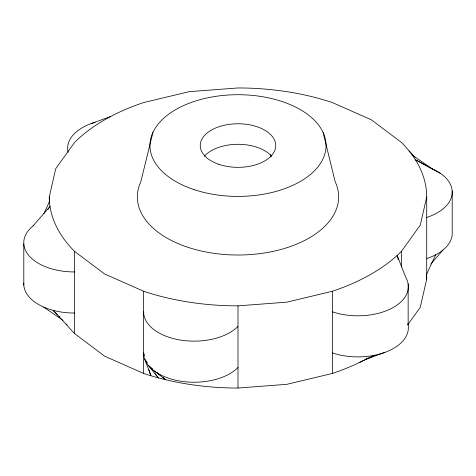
<?xml version="1.0" encoding="UTF-8"?>
<svg xmlns="http://www.w3.org/2000/svg" width="476" height="476" viewBox="0 0 476 476"><rect width="100%" height="100%" fill="white"/><g stroke="black" fill="none" stroke-linecap="round" stroke-linejoin="round"><path stroke-width="0.71" d="M49.29 202.782L49.29 196.909L55.722 168.712L74.571 142.437A188.71 108.95 0 0 1 143.645 102.554L189.156 91.672L238 87.959A188.71 108.95 0 0 1 332.355 102.554L371.441 119.869L401.429 142.437A188.71 108.95 0 0 1 426.71 196.909L426.71 279.091L420.278 307.288L407.855 324.608M426.71 196.909L420.278 225.112L401.429 251.387A188.71 108.95 0 0 1 332.355 291.264L286.844 302.153L238 305.86A188.71 108.95 0 0 1 143.645 291.264L104.559 273.95L74.571 251.387A188.71 108.95 0 0 1 49.29 196.909M152.933 132.393L140.783 181.874A100.644 58.108 0 0 0 238 255.017A100.644 58.108 0 0 0 335.217 181.874L323.067 132.393M43.804 213.784L49.468 201.663M435.659 254.803L426.532 274.337A188.71 108.95 0 0 1 426.71 279.091M47.993 209.488L50.01 206.405L33.017 225.969M430.845 264.001L442.983 250.031M359.303 362.551L375.046 355.167L365.491 359.416A188.71 108.95 0 0 0 367.9 358.119M91.041 123.641L110.509 116.584M365.491 359.416L384.959 352.359M364.884 359.737A188.71 108.95 0 0 1 332.355 373.446L286.844 384.328L238 388.041A188.71 108.95 0 0 1 143.645 373.446L104.559 356.131L74.571 333.563A188.71 108.95 0 0 1 66.11 324.055M440.365 173.341L415.328 159.65L432.363 168.938L412.347 155.218M43.637 307.062L63.046 320.366M153.968 370.756L165.785 379.747L162.959 377.414M152.796 369.025L148.274 365.294L158.246 377.831L155.206 373.636M156.747 372.286L160.138 375.082M57.322 314.523L53.104 310.346L66.967 325.132M58.905 316.088L59.964 317.129M409.033 150.868L414.971 157.205M147.387 362.843L144.781 359.243L150.862 375.731L148.893 369.501M144.52 355.667L143.645 352.9A50.474 29.143 0 0 0 181.053 381.246A50.474 29.143 0 0 0 238 367.496M398.269 259.747L397.157 255.451L405.939 277.752A50.474 29.143 0 0 1 389.457 309.412A50.474 29.143 0 0 1 332.355 311.81M452.2 190.882L452.2 231.973A50.474 29.143 0 0 1 426.71 258.545M408.152 283.999L408.152 325.09M401.429 251.387L401.429 266.798M332.355 291.264L332.355 373.446M270.779 154.664L270.779 156.89M238 305.86L238 388.041M143.645 291.264L143.645 373.446M74.571 251.387L74.571 333.563M23.8 244.027L23.8 285.118M238 326.405A50.474 29.143 0 0 1 181.053 340.156A50.474 29.143 0 0 1 143.645 311.81M74.571 271.933A50.474 29.143 0 0 1 29.066 255.802A50.474 29.143 0 0 1 34.099 225.112M204.275 156.312A37.741 21.789 0 0 1 238 144.305A37.741 21.789 0 0 1 271.725 156.312M431.095 168.403A50.474 29.143 0 0 1 426.71 217.455M68.133 152.314A50.474 29.143 0 0 1 95.152 122.284M407.867 323.686A50.474 29.143 0 0 1 385.988 351.972A50.474 29.143 0 0 1 332.355 352.9M74.571 313.018A50.474 29.143 0 0 1 23.776 282.994M193.97 189.585A88.066 50.843 0 0 0 326.066 145.549A88.066 50.843 0 0 0 193.97 101.519A88.066 50.843 0 0 0 193.97 189.585M219.127 164.422A37.741 21.789 0 0 0 275.741 145.549A37.741 21.789 0 0 0 219.127 126.681A37.741 21.789 0 0 0 219.127 164.422"/></g></svg>
